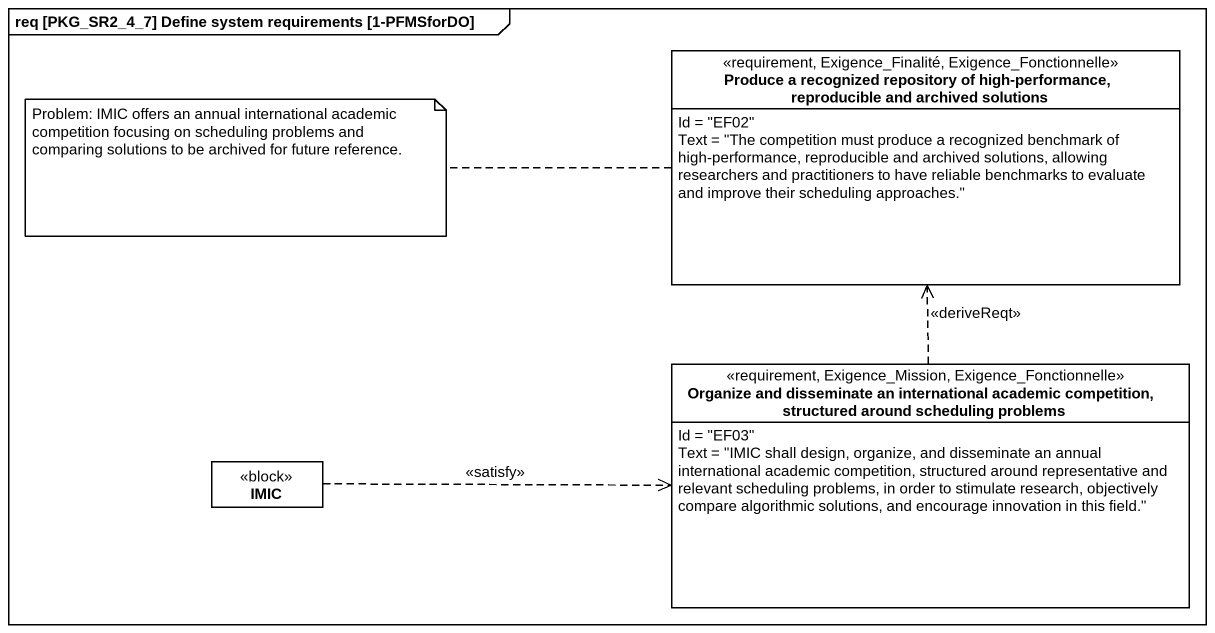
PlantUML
@startuml
mainframe req [PKG_SR2_4_7] Define system requirements [1-PFMSforDO]
hide circle
hide empty members
class "Produce a recognized repository of high-performance, reproducible and archived solutions" as Produce_a_recognized <<requirement, Exigence_Finalité, Exigence_Fonctionnelle>> {
  Id = "EF02"
  Text = "The competition must produce a recognized benchmark of high-performance, reproducible and archived solutions, allowing researchers and practitioners to have reliable benchmarks to evaluate and improve their scheduling approaches."
}
class "Organize and disseminate an international academic competition, structured around scheduling problems" as Organize_and_disseminate_an <<requirement, Exigence_Mission, Exigence_Fonctionnelle>> {
  Id = "EF03"
  Text = "IMIC shall design, organize, and disseminate an annual international academic competition, structured around representative and relevant scheduling problems, in order to stimulate research, objectively compare algorithmic solutions, and encourage innovation in this field."
}
class IMIC <<block>>
Organize_and_disseminate_an .up.> Produce_a_recognized : <<deriveReqt>>
IMIC .right.> Organize_and_disseminate_an : <<satisfy>>
note left of Produce_a_recognized : Problem: IMIC offers an annual international academic competition focusing on scheduling problems and comparing solutions to be archived for future reference.
@enduml
